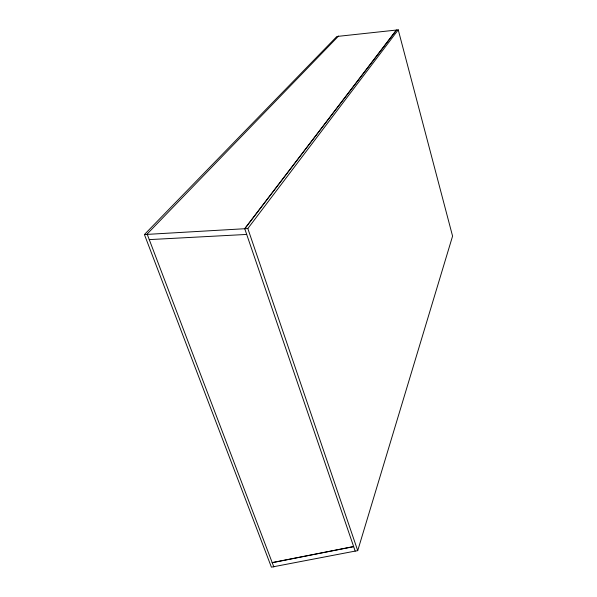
<?xml version="1.0" encoding="UTF-8"?>
<svg xmlns="http://www.w3.org/2000/svg" width="597" height="597" viewBox="0 0 597 597"><rect width="100%" height="100%" fill="white"/><g stroke="black" fill="none" stroke-linecap="round" stroke-linejoin="round"><path stroke-width="0.9" d="M244.807 228.711L396.468 30.037L244.725 228.681L355.208 551.135L357.722 550.643L452.578 236.121L398.236 29.85L336.872 36.477L144.422 234.546L271.396 567.15L355.133 551.106M144.422 234.546L247.822 228.547L398.236 29.85M338.521 36.074L147.131 234.024L273.859 566.971M272.195 562.583L353.573 546.553M272.239 562.695L353.611 546.665M149.257 239.613L246.695 234.434M247.822 228.547L357.722 550.643"/></g></svg>
